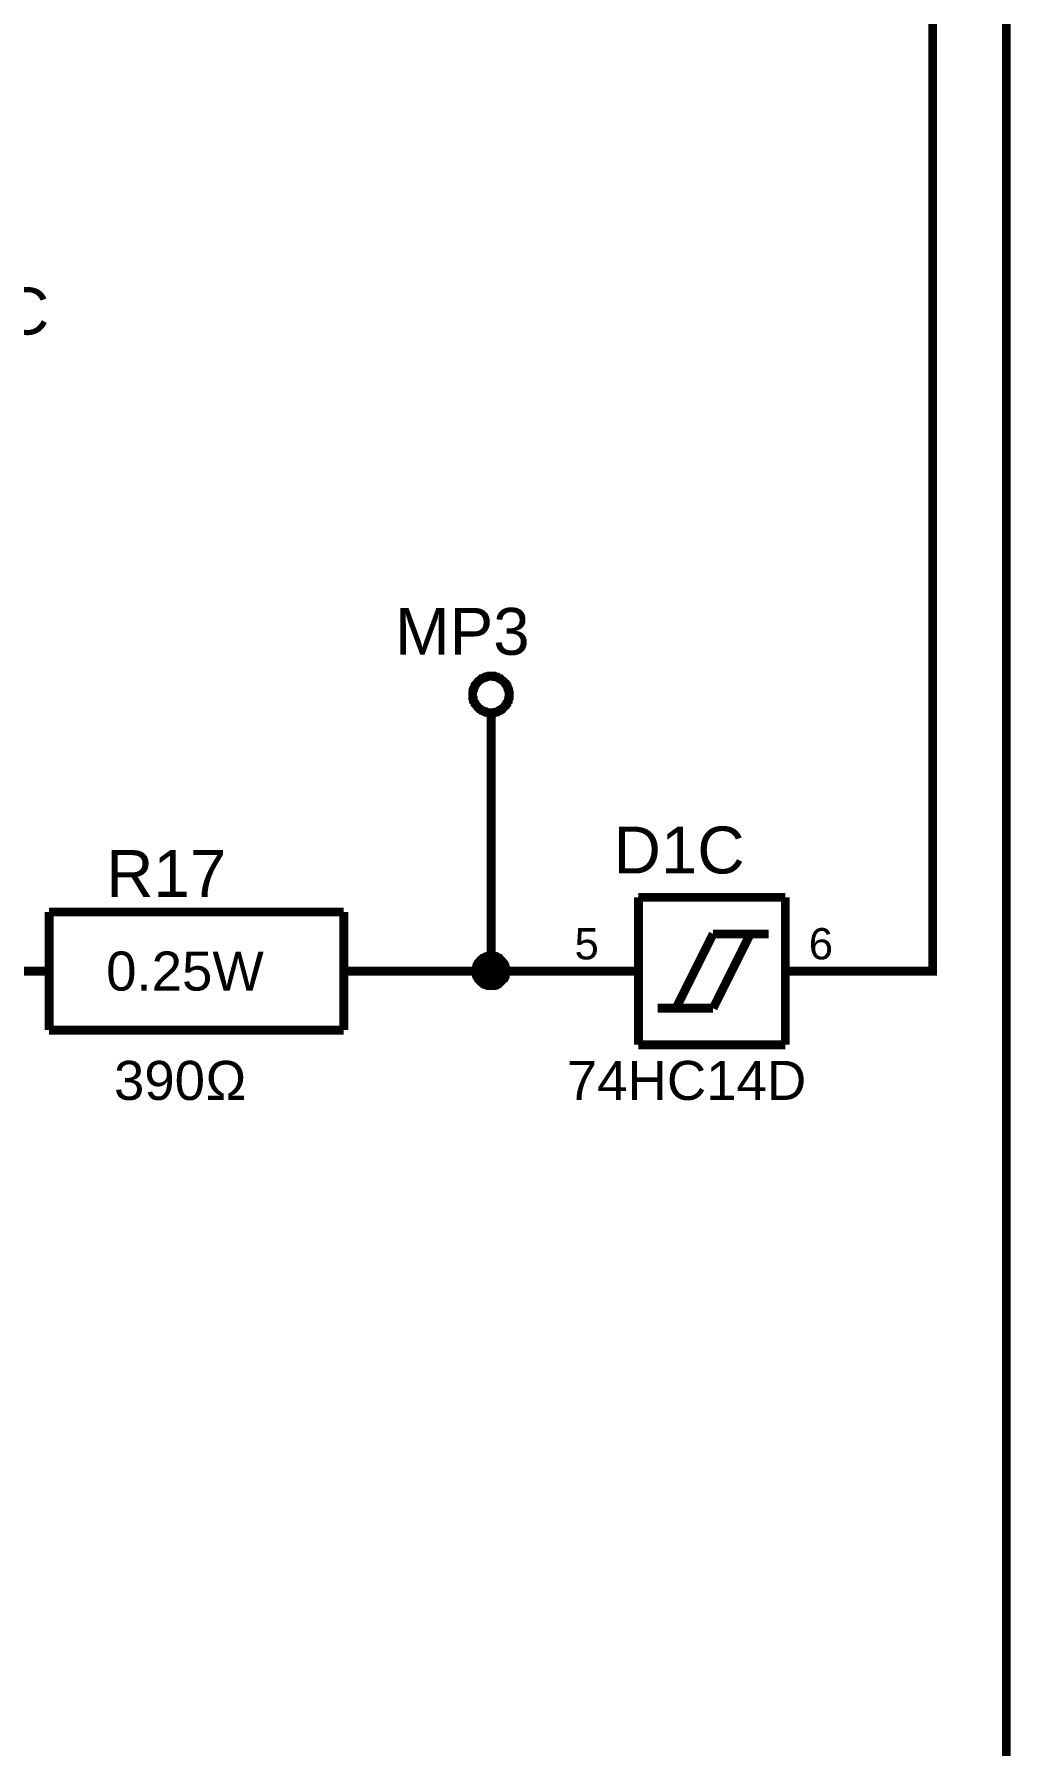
# Model space of a CAD drawing. Header units: millimetres. Extents: x -2024 to 917, y -725 to 13.
# Drawn here: x 419.1 to 452.2, y -607.6 to -549.5 of the extents above; entities that cross this region are included whole.
import ezdxf

# ---------------------------------------------------------------- set-up
doc = ezdxf.new("R2010")
doc.units = ezdxf.units.MM
doc.layers.add('Sheet', color=255, linetype='Continuous')
doc.styles.get("Standard").update_dxf_attribs({"font": 'arial.ttf'})

msp = doc.modelspace()

# ---------------------------------------------------------------- linework, layer by layer
at = {"layer": 'Sheet'}
for points, const_width in [([(447.085, -581.298), (449.584, -581.298), (449.584, -538.791)], 0.3), ([(447.085, -638.79), (452.083, -638.79), (452.083, -538.791)], 0.3), ([(433.976, -571.925), (433.976, -571.892), (433.976, -571.859), (433.976, -571.826), (433.993, -571.793), (433.993, -571.76), (434.009, -571.743), (434.009, -571.71), (434.026, -571.677), (434.043, -571.661), (434.059, -571.627), (434.059, -571.594), (434.076, -571.578), (434.109, -571.545), (434.125, -571.528), (434.142, -571.495), (434.158, -571.478), (434.175, -571.462), (434.208, -571.445), (434.225, -571.429), (434.258, -571.396), (434.274, -571.379), (434.307, -571.379), (434.34, -571.362), (434.357, -571.346), (434.39, -571.329), (434.423, -571.329), (434.44, -571.313), (434.473, -571.313), (434.506, -571.296), (434.539, -571.296), (434.572, -571.296), (434.605, -571.296)], 0.3), ([(434.605, -571.296), (434.572, -571.296), (434.539, -571.296), (434.506, -571.296), (434.473, -571.313), (434.44, -571.313), (434.423, -571.329), (434.39, -571.329), (434.357, -571.346), (434.34, -571.362), (434.307, -571.379), (434.274, -571.379), (434.258, -571.396), (434.225, -571.429), (434.208, -571.445), (434.175, -571.462), (434.158, -571.478), (434.142, -571.495), (434.125, -571.528), (434.109, -571.545), (434.076, -571.578), (434.059, -571.594), (434.059, -571.627), (434.043, -571.661), (434.026, -571.677), (434.009, -571.71), (434.009, -571.743), (433.993, -571.76), (433.993, -571.793), (433.976, -571.826), (433.976, -571.859), (433.976, -571.892), (433.976, -571.925)], 0.3), ([(434.605, -571.296), (434.638, -571.296), (434.671, -571.296), (434.705, -571.296), (434.721, -571.313), (434.754, -571.313), (434.787, -571.329), (434.82, -571.329), (434.837, -571.346), (434.87, -571.362), (434.887, -571.379), (434.92, -571.379), (434.936, -571.396), (434.969, -571.429), (434.986, -571.445), (435.019, -571.462), (435.036, -571.478), (435.052, -571.495), (435.069, -571.528), (435.102, -571.545), (435.118, -571.578), (435.135, -571.594), (435.135, -571.627), (435.151, -571.661), (435.168, -571.677), (435.185, -571.71), (435.185, -571.743), (435.201, -571.76), (435.201, -571.793), (435.218, -571.826), (435.218, -571.859), (435.218, -571.892), (435.218, -571.925)], 0.3), ([(435.218, -571.925), (435.218, -571.892), (435.218, -571.859), (435.218, -571.826), (435.201, -571.793), (435.201, -571.76), (435.185, -571.743), (435.185, -571.71), (435.168, -571.677), (435.151, -571.661), (435.135, -571.627), (435.135, -571.594), (435.118, -571.578), (435.102, -571.545), (435.069, -571.528), (435.052, -571.495), (435.036, -571.478), (435.019, -571.462), (434.986, -571.445), (434.969, -571.429), (434.936, -571.396), (434.92, -571.379), (434.887, -571.379), (434.87, -571.362), (434.837, -571.346), (434.82, -571.329), (434.787, -571.329), (434.754, -571.313), (434.721, -571.313), (434.705, -571.296), (434.671, -571.296), (434.638, -571.296), (434.605, -571.296)], 0.3), ([(434.605, -572.538), (434.572, -572.538), (434.539, -572.538), (434.506, -572.538), (434.473, -572.522), (434.44, -572.522), (434.423, -572.505), (434.39, -572.505), (434.357, -572.488), (434.34, -572.472), (434.307, -572.455), (434.274, -572.455), (434.258, -572.439), (434.225, -572.422), (434.208, -572.389), (434.175, -572.373), (434.158, -572.356), (434.142, -572.339), (434.125, -572.306), (434.109, -572.29), (434.076, -572.257), (434.059, -572.24), (434.059, -572.207), (434.043, -572.19), (434.026, -572.157), (434.009, -572.141), (434.009, -572.108), (433.993, -572.075), (433.993, -572.041), (433.976, -572.025), (433.976, -571.992), (433.976, -571.959), (433.976, -571.925)], 0.3), ([(433.976, -571.925), (433.976, -571.925)], 0.3), ([(433.976, -571.925), (433.976, -571.959), (433.976, -571.992), (433.976, -572.025), (433.993, -572.041), (433.993, -572.075), (434.009, -572.108), (434.009, -572.141), (434.026, -572.157), (434.043, -572.19), (434.059, -572.207), (434.059, -572.24), (434.076, -572.257), (434.109, -572.29), (434.125, -572.306), (434.142, -572.339), (434.158, -572.356), (434.175, -572.373), (434.208, -572.389), (434.225, -572.422), (434.258, -572.439), (434.274, -572.455), (434.307, -572.455), (434.34, -572.472), (434.357, -572.488), (434.39, -572.505), (434.423, -572.505), (434.44, -572.522), (434.473, -572.522), (434.506, -572.538), (434.539, -572.538), (434.572, -572.538), (434.605, -572.538)], 0.3), ([(435.218, -571.925), (435.218, -571.959), (435.218, -571.992), (435.218, -572.025), (435.201, -572.041), (435.201, -572.075), (435.185, -572.108), (435.185, -572.141), (435.168, -572.157), (435.151, -572.19), (435.135, -572.207), (435.135, -572.24), (435.118, -572.257), (435.102, -572.29), (435.069, -572.306), (435.052, -572.339), (435.036, -572.356), (435.019, -572.373), (434.986, -572.389), (434.969, -572.422), (434.936, -572.439), (434.92, -572.455), (434.887, -572.455), (434.87, -572.472), (434.837, -572.488), (434.82, -572.505), (434.787, -572.505), (434.754, -572.522), (434.721, -572.522), (434.705, -572.538), (434.671, -572.538), (434.638, -572.538), (434.605, -572.538)], 0.3), ([(434.605, -572.538), (434.638, -572.538), (434.671, -572.538), (434.705, -572.538), (434.721, -572.522), (434.754, -572.522), (434.787, -572.505), (434.82, -572.505), (434.837, -572.488), (434.87, -572.472), (434.887, -572.455), (434.92, -572.455), (434.936, -572.439), (434.969, -572.422), (434.986, -572.389), (435.019, -572.373), (435.036, -572.356), (435.052, -572.339), (435.069, -572.306), (435.102, -572.29), (435.118, -572.257), (435.135, -572.24), (435.135, -572.207), (435.151, -572.19), (435.168, -572.157), (435.185, -572.141), (435.185, -572.108), (435.201, -572.075), (435.201, -572.041), (435.218, -572.025), (435.218, -571.992), (435.218, -571.959), (435.218, -571.925)], 0.3), ([(435.218, -571.925), (435.218, -571.925), (435.218, -571.925), (435.218, -571.925), (435.218, -571.925), (435.218, -571.925), (435.218, -571.925), (435.218, -571.925), (435.218, -571.925), (435.218, -571.925), (435.218, -571.925), (435.218, -571.925), (435.218, -571.925), (435.218, -571.925), (435.218, -571.925), (435.218, -571.925), (435.218, -571.925), (435.218, -571.925), (435.218, -571.925), (435.218, -571.925), (435.218, -571.925), (435.218, -571.925), (435.218, -571.925), (435.218, -571.925), (435.218, -571.925), (435.218, -571.925), (435.218, -571.925), (435.218, -571.925), (435.218, -571.925), (435.218, -571.925), (435.218, -571.925), (435.218, -571.925), (435.218, -571.925)], 0.3), ([(435.218, -571.925), (435.218, -571.925)], 0.3), ([(434.605, -572.538), (434.605, -573.797)], 0.3), ([(434.605, -573.797), (434.605, -581.298)], 0.3), ([(439.604, -578.797), (444.586, -578.797)], 0.3), ([(439.604, -583.798), (439.604, -578.797)], 0.3), ([(444.586, -578.797), (444.586, -583.798)], 0.3), ([(419.61, -579.294), (419.61, -583.301)], 0.3), ([(419.61, -579.294), (429.607, -579.294)], 0.3), ([(429.607, -579.294), (429.607, -583.301)], 0.3), ([(440.878, -582.556), (442.136, -580.039)], 0.3), ([(442.136, -580.039), (444.023, -580.039)], 0.3), ([(442.136, -582.556), (443.394, -580.039)], 0.3), ([(419.61, -581.298), (417.111, -581.298)], 0.3), ([(429.607, -581.298), (432.106, -581.298)], 0.3), ([(432.106, -581.298), (434.605, -581.298), (437.104, -581.298)], 0.3), ([(434.092, -581.298), (434.092, -581.265), (434.092, -581.248), (434.092, -581.215), (434.109, -581.198), (434.109, -581.165), (434.109, -581.149), (434.125, -581.116), (434.125, -581.099), (434.142, -581.083), (434.158, -581.049), (434.175, -581.033), (434.175, -581.016), (434.191, -581), (434.208, -580.967), (434.225, -580.95), (434.241, -580.934), (434.258, -580.917), (434.274, -580.9), (434.307, -580.884), (434.324, -580.867), (434.34, -580.867), (434.357, -580.851), (434.39, -580.834), (434.407, -580.818), (434.423, -580.818), (434.456, -580.801), (434.473, -580.801), (434.506, -580.801), (434.522, -580.784), (434.556, -580.784), (434.572, -580.784), (434.605, -580.784)], 0.3), ([(434.092, -581.298), (434.092, -581.265), (434.092, -581.248), (434.092, -581.215), (434.109, -581.198), (434.109, -581.165), (434.109, -581.149), (434.125, -581.116), (434.125, -581.099), (434.142, -581.083), (434.158, -581.049), (434.175, -581.033), (434.175, -581.016), (434.191, -581), (434.208, -580.967), (434.225, -580.95), (434.241, -580.934), (434.258, -580.917), (434.274, -580.9), (434.307, -580.884), (434.324, -580.867), (434.34, -580.867), (434.357, -580.851), (434.39, -580.834), (434.407, -580.818), (434.423, -580.818), (434.456, -580.801), (434.473, -580.801), (434.506, -580.801), (434.522, -580.784), (434.556, -580.784), (434.572, -580.784), (434.605, -580.784)], 0.3), ([(434.092, -581.298), (434.092, -581.265), (434.092, -581.248), (434.092, -581.215), (434.109, -581.198), (434.109, -581.165), (434.109, -581.149), (434.125, -581.116), (434.125, -581.099), (434.142, -581.083), (434.158, -581.049), (434.175, -581.033), (434.175, -581.016), (434.191, -581), (434.208, -580.967), (434.225, -580.95), (434.241, -580.934), (434.258, -580.917), (434.274, -580.9), (434.307, -580.884), (434.324, -580.867), (434.34, -580.867), (434.357, -580.851), (434.39, -580.834), (434.407, -580.818), (434.423, -580.818), (434.456, -580.801), (434.473, -580.801), (434.506, -580.801), (434.522, -580.784), (434.556, -580.784), (434.572, -580.784), (434.605, -580.784)], 0.3), ([(434.092, -581.298), (434.092, -581.265), (434.092, -581.248), (434.092, -581.215), (434.109, -581.198), (434.109, -581.165), (434.109, -581.149), (434.125, -581.116), (434.125, -581.099), (434.142, -581.083), (434.158, -581.049), (434.175, -581.033), (434.175, -581.016), (434.191, -581), (434.208, -580.967), (434.225, -580.95), (434.241, -580.934), (434.258, -580.917), (434.274, -580.9), (434.307, -580.884), (434.324, -580.867), (434.34, -580.867), (434.357, -580.851), (434.39, -580.834), (434.407, -580.818), (434.423, -580.818), (434.456, -580.801), (434.473, -580.801), (434.506, -580.801), (434.522, -580.784), (434.556, -580.784), (434.572, -580.784), (434.605, -580.784)], 0.3), ([(434.605, -581.795), (434.572, -581.795), (434.556, -581.795), (434.522, -581.795), (434.506, -581.778), (434.473, -581.778), (434.456, -581.778), (434.423, -581.761), (434.407, -581.761), (434.39, -581.745), (434.357, -581.728), (434.34, -581.728), (434.324, -581.712), (434.307, -581.695), (434.274, -581.679), (434.258, -581.662), (434.241, -581.646), (434.225, -581.629), (434.208, -581.612), (434.191, -581.596), (434.175, -581.579), (434.175, -581.563), (434.158, -581.53), (434.142, -581.513), (434.125, -581.497), (434.125, -581.463), (434.109, -581.447), (434.109, -581.43), (434.109, -581.397), (434.092, -581.381), (434.092, -581.347), (434.092, -581.331), (434.092, -581.298)], 0.3), ([(434.092, -581.298), (434.092, -581.298)], 0.3), ([(434.605, -581.795), (434.572, -581.795), (434.556, -581.795), (434.522, -581.795), (434.506, -581.778), (434.473, -581.778), (434.456, -581.778), (434.423, -581.761), (434.407, -581.761), (434.39, -581.745), (434.357, -581.728), (434.34, -581.728), (434.324, -581.712), (434.307, -581.695), (434.274, -581.679), (434.258, -581.662), (434.241, -581.646), (434.225, -581.629), (434.208, -581.612), (434.191, -581.596), (434.175, -581.579), (434.175, -581.563), (434.158, -581.53), (434.142, -581.513), (434.125, -581.497), (434.125, -581.463), (434.109, -581.447), (434.109, -581.43), (434.109, -581.397), (434.092, -581.381), (434.092, -581.347), (434.092, -581.331), (434.092, -581.298)], 0.3), ([(434.092, -581.298), (434.092, -581.298)], 0.3), ([(434.605, -581.795), (434.572, -581.795), (434.556, -581.795), (434.522, -581.795), (434.506, -581.778), (434.473, -581.778), (434.456, -581.778), (434.423, -581.761), (434.407, -581.761), (434.39, -581.745), (434.357, -581.728), (434.34, -581.728), (434.324, -581.712), (434.307, -581.695), (434.274, -581.679), (434.258, -581.662), (434.241, -581.646), (434.225, -581.629), (434.208, -581.612), (434.191, -581.596), (434.175, -581.579), (434.175, -581.563), (434.158, -581.53), (434.142, -581.513), (434.125, -581.497), (434.125, -581.463), (434.109, -581.447), (434.109, -581.43), (434.109, -581.397), (434.092, -581.381), (434.092, -581.347), (434.092, -581.331), (434.092, -581.298)], 0.3), ([(434.092, -581.298), (434.092, -581.298)], 0.3), ([(434.605, -581.795), (434.572, -581.795), (434.556, -581.795), (434.522, -581.795), (434.506, -581.778), (434.473, -581.778), (434.456, -581.778), (434.423, -581.761), (434.407, -581.761), (434.39, -581.745), (434.357, -581.728), (434.34, -581.728), (434.324, -581.712), (434.307, -581.695), (434.274, -581.679), (434.258, -581.662), (434.241, -581.646), (434.225, -581.629), (434.208, -581.612), (434.191, -581.596), (434.175, -581.579), (434.175, -581.563), (434.158, -581.53), (434.142, -581.513), (434.125, -581.497), (434.125, -581.463), (434.109, -581.447), (434.109, -581.43), (434.109, -581.397), (434.092, -581.381), (434.092, -581.347), (434.092, -581.331), (434.092, -581.298)], 0.3), ([(434.092, -581.298), (434.092, -581.298)], 0.3), ([(434.092, -581.298), (434.092, -581.265), (434.092, -581.248), (434.092, -581.215), (434.109, -581.198), (434.109, -581.165), (434.109, -581.149), (434.125, -581.116), (434.125, -581.099), (434.142, -581.083), (434.158, -581.049), (434.175, -581.033), (434.175, -581.016), (434.191, -581), (434.208, -580.967), (434.225, -580.95), (434.241, -580.934), (434.258, -580.917), (434.274, -580.9), (434.307, -580.884), (434.324, -580.867), (434.34, -580.867), (434.357, -580.851), (434.39, -580.834), (434.407, -580.818), (434.423, -580.818), (434.456, -580.801), (434.473, -580.801), (434.506, -580.801), (434.522, -580.784), (434.556, -580.784), (434.572, -580.784), (434.605, -580.784)], 0.0991), ([(434.092, -581.298), (434.092, -581.265), (434.092, -581.248), (434.092, -581.215), (434.109, -581.198), (434.109, -581.165), (434.109, -581.149), (434.125, -581.116), (434.125, -581.099), (434.142, -581.083), (434.158, -581.049), (434.175, -581.033), (434.175, -581.016), (434.191, -581), (434.208, -580.967), (434.225, -580.95), (434.241, -580.934), (434.258, -580.917), (434.274, -580.9), (434.307, -580.884), (434.324, -580.867), (434.34, -580.867), (434.357, -580.851), (434.39, -580.834), (434.407, -580.818), (434.423, -580.818), (434.456, -580.801), (434.473, -580.801), (434.506, -580.801), (434.522, -580.784), (434.556, -580.784), (434.572, -580.784), (434.605, -580.784)], 0.0991), ([(434.092, -581.298), (434.092, -581.265), (434.092, -581.248), (434.092, -581.215), (434.109, -581.198), (434.109, -581.165), (434.109, -581.149), (434.125, -581.116), (434.125, -581.099), (434.142, -581.083), (434.158, -581.049), (434.175, -581.033), (434.175, -581.016), (434.191, -581), (434.208, -580.967), (434.225, -580.95), (434.241, -580.934), (434.258, -580.917), (434.274, -580.9), (434.307, -580.884), (434.324, -580.867), (434.34, -580.867), (434.357, -580.851), (434.39, -580.834), (434.407, -580.818), (434.423, -580.818), (434.456, -580.801), (434.473, -580.801), (434.506, -580.801), (434.522, -580.784), (434.556, -580.784), (434.572, -580.784), (434.605, -580.784)], 0.0991), ([(434.092, -581.298), (434.092, -581.265), (434.092, -581.248), (434.092, -581.215), (434.109, -581.198), (434.109, -581.165), (434.109, -581.149), (434.125, -581.116), (434.125, -581.099), (434.142, -581.083), (434.158, -581.049), (434.175, -581.033), (434.175, -581.016), (434.191, -581), (434.208, -580.967), (434.225, -580.95), (434.241, -580.934), (434.258, -580.917), (434.274, -580.9), (434.307, -580.884), (434.324, -580.867), (434.34, -580.867), (434.357, -580.851), (434.39, -580.834), (434.407, -580.818), (434.423, -580.818), (434.456, -580.801), (434.473, -580.801), (434.506, -580.801), (434.522, -580.784), (434.556, -580.784), (434.572, -580.784), (434.605, -580.784)], 0.0991), ([(434.605, -580.784), (434.605, -580.784)], 0.3), ([(434.605, -580.784), (434.638, -580.784), (434.655, -580.784), (434.688, -580.784), (434.705, -580.801), (434.738, -580.801), (434.754, -580.801), (434.771, -580.818), (434.804, -580.818), (434.82, -580.834), (434.837, -580.851), (434.87, -580.867), (434.887, -580.867), (434.903, -580.884), (434.92, -580.9), (434.936, -580.917), (434.953, -580.934), (434.969, -580.95), (434.986, -580.967), (435.002, -581), (435.019, -581.016), (435.036, -581.033), (435.036, -581.049), (435.052, -581.083), (435.069, -581.099), (435.069, -581.116), (435.085, -581.149), (435.085, -581.165), (435.085, -581.198), (435.102, -581.215), (435.102, -581.248), (435.102, -581.265), (435.102, -581.298)], 0.3), ([(434.605, -580.784), (434.605, -580.784)], 0.3), ([(434.605, -580.784), (434.638, -580.784), (434.655, -580.784), (434.688, -580.784), (434.705, -580.801), (434.738, -580.801), (434.754, -580.801), (434.771, -580.818), (434.804, -580.818), (434.82, -580.834), (434.837, -580.851), (434.87, -580.867), (434.887, -580.867), (434.903, -580.884), (434.92, -580.9), (434.936, -580.917), (434.953, -580.934), (434.969, -580.95), (434.986, -580.967), (435.002, -581), (435.019, -581.016), (435.036, -581.033), (435.036, -581.049), (435.052, -581.083), (435.069, -581.099), (435.069, -581.116), (435.085, -581.149), (435.085, -581.165), (435.085, -581.198), (435.102, -581.215), (435.102, -581.248), (435.102, -581.265), (435.102, -581.298)], 0.3), ([(434.605, -580.784), (434.605, -580.784)], 0.3), ([(434.605, -580.784), (434.638, -580.784), (434.655, -580.784), (434.688, -580.784), (434.705, -580.801), (434.738, -580.801), (434.754, -580.801), (434.771, -580.818), (434.804, -580.818), (434.82, -580.834), (434.837, -580.851), (434.87, -580.867), (434.887, -580.867), (434.903, -580.884), (434.92, -580.9), (434.936, -580.917), (434.953, -580.934), (434.969, -580.95), (434.986, -580.967), (435.002, -581), (435.019, -581.016), (435.036, -581.033), (435.036, -581.049), (435.052, -581.083), (435.069, -581.099), (435.069, -581.116), (435.085, -581.149), (435.085, -581.165), (435.085, -581.198), (435.102, -581.215), (435.102, -581.248), (435.102, -581.265), (435.102, -581.298)], 0.3), ([(434.605, -580.784), (434.605, -580.784)], 0.3), ([(434.605, -580.784), (434.638, -580.784), (434.655, -580.784), (434.688, -580.784), (434.705, -580.801), (434.738, -580.801), (434.754, -580.801), (434.771, -580.818), (434.804, -580.818), (434.82, -580.834), (434.837, -580.851), (434.87, -580.867), (434.887, -580.867), (434.903, -580.884), (434.92, -580.9), (434.936, -580.917), (434.953, -580.934), (434.969, -580.95), (434.986, -580.967), (435.002, -581), (435.019, -581.016), (435.036, -581.033), (435.036, -581.049), (435.052, -581.083), (435.069, -581.099), (435.069, -581.116), (435.085, -581.149), (435.085, -581.165), (435.085, -581.198), (435.102, -581.215), (435.102, -581.248), (435.102, -581.265), (435.102, -581.298)], 0.3), ([(435.102, -581.298), (435.102, -581.331), (435.102, -581.347), (435.102, -581.381), (435.085, -581.397), (435.085, -581.43), (435.085, -581.447), (435.069, -581.463), (435.069, -581.497), (435.052, -581.513), (435.036, -581.53), (435.036, -581.563), (435.019, -581.579), (435.002, -581.596), (434.986, -581.612), (434.969, -581.629), (434.953, -581.646), (434.936, -581.662), (434.92, -581.679), (434.903, -581.695), (434.887, -581.712), (434.87, -581.728), (434.837, -581.728), (434.82, -581.745), (434.804, -581.761), (434.771, -581.761), (434.754, -581.778), (434.738, -581.778), (434.705, -581.778), (434.688, -581.795), (434.655, -581.795), (434.638, -581.795), (434.605, -581.795)], 0.3), ([(435.102, -581.298), (435.102, -581.331), (435.102, -581.347), (435.102, -581.381), (435.085, -581.397), (435.085, -581.43), (435.085, -581.447), (435.069, -581.463), (435.069, -581.497), (435.052, -581.513), (435.036, -581.53), (435.036, -581.563), (435.019, -581.579), (435.002, -581.596), (434.986, -581.612), (434.969, -581.629), (434.953, -581.646), (434.936, -581.662), (434.92, -581.679), (434.903, -581.695), (434.887, -581.712), (434.87, -581.728), (434.837, -581.728), (434.82, -581.745), (434.804, -581.761), (434.771, -581.761), (434.754, -581.778), (434.738, -581.778), (434.705, -581.778), (434.688, -581.795), (434.655, -581.795), (434.638, -581.795), (434.605, -581.795)], 0.3), ([(435.102, -581.298), (435.102, -581.331), (435.102, -581.347), (435.102, -581.381), (435.085, -581.397), (435.085, -581.43), (435.085, -581.447), (435.069, -581.463), (435.069, -581.497), (435.052, -581.513), (435.036, -581.53), (435.036, -581.563), (435.019, -581.579), (435.002, -581.596), (434.986, -581.612), (434.969, -581.629), (434.953, -581.646), (434.936, -581.662), (434.92, -581.679), (434.903, -581.695), (434.887, -581.712), (434.87, -581.728), (434.837, -581.728), (434.82, -581.745), (434.804, -581.761), (434.771, -581.761), (434.754, -581.778), (434.738, -581.778), (434.705, -581.778), (434.688, -581.795), (434.655, -581.795), (434.638, -581.795), (434.605, -581.795)], 0.3), ([(435.102, -581.298), (435.102, -581.331), (435.102, -581.347), (435.102, -581.381), (435.085, -581.397), (435.085, -581.43), (435.085, -581.447), (435.069, -581.463), (435.069, -581.497), (435.052, -581.513), (435.036, -581.53), (435.036, -581.563), (435.019, -581.579), (435.002, -581.596), (434.986, -581.612), (434.969, -581.629), (434.953, -581.646), (434.936, -581.662), (434.92, -581.679), (434.903, -581.695), (434.887, -581.712), (434.87, -581.728), (434.837, -581.728), (434.82, -581.745), (434.804, -581.761), (434.771, -581.761), (434.754, -581.778), (434.738, -581.778), (434.705, -581.778), (434.688, -581.795), (434.655, -581.795), (434.638, -581.795), (434.605, -581.795)], 0.3), ([(434.605, -580.784), (434.605, -580.784)], 0.0991), ([(434.605, -580.784), (434.638, -580.784), (434.655, -580.784), (434.688, -580.784), (434.705, -580.801), (434.738, -580.801), (434.754, -580.801), (434.771, -580.818), (434.804, -580.818), (434.82, -580.834), (434.837, -580.851), (434.87, -580.867), (434.887, -580.867), (434.903, -580.884), (434.92, -580.9), (434.936, -580.917), (434.953, -580.934), (434.969, -580.95), (434.986, -580.967), (435.002, -581), (435.019, -581.016), (435.036, -581.033), (435.036, -581.049), (435.052, -581.083), (435.069, -581.099), (435.069, -581.116), (435.085, -581.149), (435.085, -581.165), (435.085, -581.198), (435.102, -581.215), (435.102, -581.248), (435.102, -581.265), (435.102, -581.298)], 0.0991), ([(434.605, -580.784), (434.605, -580.784)], 0.0991), ([(434.605, -580.784), (434.638, -580.784), (434.655, -580.784), (434.688, -580.784), (434.705, -580.801), (434.738, -580.801), (434.754, -580.801), (434.771, -580.818), (434.804, -580.818), (434.82, -580.834), (434.837, -580.851), (434.87, -580.867), (434.887, -580.867), (434.903, -580.884), (434.92, -580.9), (434.936, -580.917), (434.953, -580.934), (434.969, -580.95), (434.986, -580.967), (435.002, -581), (435.019, -581.016), (435.036, -581.033), (435.036, -581.049), (435.052, -581.083), (435.069, -581.099), (435.069, -581.116), (435.085, -581.149), (435.085, -581.165), (435.085, -581.198), (435.102, -581.215), (435.102, -581.248), (435.102, -581.265), (435.102, -581.298)], 0.0991), ([(434.605, -580.784), (434.605, -580.784)], 0.0991), ([(434.605, -580.784), (434.638, -580.784), (434.655, -580.784), (434.688, -580.784), (434.705, -580.801), (434.738, -580.801), (434.754, -580.801), (434.771, -580.818), (434.804, -580.818), (434.82, -580.834), (434.837, -580.851), (434.87, -580.867), (434.887, -580.867), (434.903, -580.884), (434.92, -580.9), (434.936, -580.917), (434.953, -580.934), (434.969, -580.95), (434.986, -580.967), (435.002, -581), (435.019, -581.016), (435.036, -581.033), (435.036, -581.049), (435.052, -581.083), (435.069, -581.099), (435.069, -581.116), (435.085, -581.149), (435.085, -581.165), (435.085, -581.198), (435.102, -581.215), (435.102, -581.248), (435.102, -581.265), (435.102, -581.298)], 0.0991), ([(434.605, -580.784), (434.605, -580.784)], 0.0991), ([(434.605, -580.784), (434.638, -580.784), (434.655, -580.784), (434.688, -580.784), (434.705, -580.801), (434.738, -580.801), (434.754, -580.801), (434.771, -580.818), (434.804, -580.818), (434.82, -580.834), (434.837, -580.851), (434.87, -580.867), (434.887, -580.867), (434.903, -580.884), (434.92, -580.9), (434.936, -580.917), (434.953, -580.934), (434.969, -580.95), (434.986, -580.967), (435.002, -581), (435.019, -581.016), (435.036, -581.033), (435.036, -581.049), (435.052, -581.083), (435.069, -581.099), (435.069, -581.116), (435.085, -581.149), (435.085, -581.165), (435.085, -581.198), (435.102, -581.215), (435.102, -581.248), (435.102, -581.265), (435.102, -581.298)], 0.0991), ([(435.102, -581.298), (435.102, -581.298), (435.102, -581.298), (435.102, -581.298), (435.102, -581.298), (435.102, -581.298), (435.102, -581.298), (435.102, -581.298), (435.102, -581.298), (435.102, -581.298), (435.102, -581.298), (435.102, -581.298), (435.102, -581.298), (435.102, -581.298), (435.102, -581.298), (435.102, -581.298), (435.102, -581.298), (435.102, -581.298), (435.102, -581.298), (435.102, -581.298), (435.102, -581.298), (435.102, -581.298), (435.102, -581.298), (435.102, -581.298), (435.102, -581.298), (435.102, -581.298), (435.102, -581.298), (435.102, -581.298), (435.102, -581.298), (435.102, -581.298), (435.102, -581.298), (435.102, -581.298), (435.102, -581.298)], 0.3), ([(435.102, -581.298), (435.102, -581.298)], 0.3), ([(435.102, -581.298), (435.102, -581.298), (435.102, -581.298), (435.102, -581.298), (435.102, -581.298), (435.102, -581.298), (435.102, -581.298), (435.102, -581.298), (435.102, -581.298), (435.102, -581.298), (435.102, -581.298), (435.102, -581.298), (435.102, -581.298), (435.102, -581.298), (435.102, -581.298), (435.102, -581.298), (435.102, -581.298), (435.102, -581.298), (435.102, -581.298), (435.102, -581.298), (435.102, -581.298), (435.102, -581.298), (435.102, -581.298), (435.102, -581.298), (435.102, -581.298), (435.102, -581.298), (435.102, -581.298), (435.102, -581.298), (435.102, -581.298), (435.102, -581.298), (435.102, -581.298), (435.102, -581.298), (435.102, -581.298)], 0.3), ([(435.102, -581.298), (435.102, -581.298)], 0.3), ([(435.102, -581.298), (435.102, -581.298), (435.102, -581.298), (435.102, -581.298), (435.102, -581.298), (435.102, -581.298), (435.102, -581.298), (435.102, -581.298), (435.102, -581.298), (435.102, -581.298), (435.102, -581.298), (435.102, -581.298), (435.102, -581.298), (435.102, -581.298), (435.102, -581.298), (435.102, -581.298), (435.102, -581.298), (435.102, -581.298), (435.102, -581.298), (435.102, -581.298), (435.102, -581.298), (435.102, -581.298), (435.102, -581.298), (435.102, -581.298), (435.102, -581.298), (435.102, -581.298), (435.102, -581.298), (435.102, -581.298), (435.102, -581.298), (435.102, -581.298), (435.102, -581.298), (435.102, -581.298), (435.102, -581.298)], 0.3), ([(435.102, -581.298), (435.102, -581.298)], 0.3), ([(435.102, -581.298), (435.102, -581.298), (435.102, -581.298), (435.102, -581.298), (435.102, -581.298), (435.102, -581.298), (435.102, -581.298), (435.102, -581.298), (435.102, -581.298), (435.102, -581.298), (435.102, -581.298), (435.102, -581.298), (435.102, -581.298), (435.102, -581.298), (435.102, -581.298), (435.102, -581.298), (435.102, -581.298), (435.102, -581.298), (435.102, -581.298), (435.102, -581.298), (435.102, -581.298), (435.102, -581.298), (435.102, -581.298), (435.102, -581.298), (435.102, -581.298), (435.102, -581.298), (435.102, -581.298), (435.102, -581.298), (435.102, -581.298), (435.102, -581.298), (435.102, -581.298), (435.102, -581.298), (435.102, -581.298)], 0.3), ([(435.102, -581.298), (435.102, -581.298)], 0.3), ([(439.604, -581.298), (437.104, -581.298)], 0.3), ([(444.586, -581.298), (447.085, -581.298)], 0.3), ([(434.605, -581.795), (434.572, -581.795), (434.556, -581.795), (434.522, -581.795), (434.506, -581.778), (434.473, -581.778), (434.456, -581.778), (434.423, -581.761), (434.407, -581.761), (434.39, -581.745), (434.357, -581.728), (434.34, -581.728), (434.324, -581.712), (434.307, -581.695), (434.274, -581.679), (434.258, -581.662), (434.241, -581.646), (434.225, -581.629), (434.208, -581.612), (434.191, -581.596), (434.175, -581.579), (434.175, -581.563), (434.158, -581.53), (434.142, -581.513), (434.125, -581.497), (434.125, -581.463), (434.109, -581.447), (434.109, -581.43), (434.109, -581.397), (434.092, -581.381), (434.092, -581.347), (434.092, -581.331), (434.092, -581.298)], 0.0991), ([(434.092, -581.298), (434.092, -581.298)], 0.0991), ([(434.605, -581.795), (434.572, -581.795), (434.556, -581.795), (434.522, -581.795), (434.506, -581.778), (434.473, -581.778), (434.456, -581.778), (434.423, -581.761), (434.407, -581.761), (434.39, -581.745), (434.357, -581.728), (434.34, -581.728), (434.324, -581.712), (434.307, -581.695), (434.274, -581.679), (434.258, -581.662), (434.241, -581.646), (434.225, -581.629), (434.208, -581.612), (434.191, -581.596), (434.175, -581.579), (434.175, -581.563), (434.158, -581.53), (434.142, -581.513), (434.125, -581.497), (434.125, -581.463), (434.109, -581.447), (434.109, -581.43), (434.109, -581.397), (434.092, -581.381), (434.092, -581.347), (434.092, -581.331), (434.092, -581.298)], 0.0991), ([(434.092, -581.298), (434.092, -581.298)], 0.0991), ([(434.605, -581.795), (434.572, -581.795), (434.556, -581.795), (434.522, -581.795), (434.506, -581.778), (434.473, -581.778), (434.456, -581.778), (434.423, -581.761), (434.407, -581.761), (434.39, -581.745), (434.357, -581.728), (434.34, -581.728), (434.324, -581.712), (434.307, -581.695), (434.274, -581.679), (434.258, -581.662), (434.241, -581.646), (434.225, -581.629), (434.208, -581.612), (434.191, -581.596), (434.175, -581.579), (434.175, -581.563), (434.158, -581.53), (434.142, -581.513), (434.125, -581.497), (434.125, -581.463), (434.109, -581.447), (434.109, -581.43), (434.109, -581.397), (434.092, -581.381), (434.092, -581.347), (434.092, -581.331), (434.092, -581.298)], 0.0991), ([(434.092, -581.298), (434.092, -581.298)], 0.0991), ([(434.605, -581.795), (434.572, -581.795), (434.556, -581.795), (434.522, -581.795), (434.506, -581.778), (434.473, -581.778), (434.456, -581.778), (434.423, -581.761), (434.407, -581.761), (434.39, -581.745), (434.357, -581.728), (434.34, -581.728), (434.324, -581.712), (434.307, -581.695), (434.274, -581.679), (434.258, -581.662), (434.241, -581.646), (434.225, -581.629), (434.208, -581.612), (434.191, -581.596), (434.175, -581.579), (434.175, -581.563), (434.158, -581.53), (434.142, -581.513), (434.125, -581.497), (434.125, -581.463), (434.109, -581.447), (434.109, -581.43), (434.109, -581.397), (434.092, -581.381), (434.092, -581.347), (434.092, -581.331), (434.092, -581.298)], 0.0991), ([(434.092, -581.298), (434.092, -581.298)], 0.0991), ([(435.102, -581.298), (435.102, -581.331), (435.102, -581.347), (435.102, -581.381), (435.085, -581.397), (435.085, -581.43), (435.085, -581.447), (435.069, -581.463), (435.069, -581.497), (435.052, -581.513), (435.036, -581.53), (435.036, -581.563), (435.019, -581.579), (435.002, -581.596), (434.986, -581.612), (434.969, -581.629), (434.953, -581.646), (434.936, -581.662), (434.92, -581.679), (434.903, -581.695), (434.887, -581.712), (434.87, -581.728), (434.837, -581.728), (434.82, -581.745), (434.804, -581.761), (434.771, -581.761), (434.754, -581.778), (434.738, -581.778), (434.705, -581.778), (434.688, -581.795), (434.655, -581.795), (434.638, -581.795), (434.605, -581.795)], 0.0991), ([(435.102, -581.298), (435.102, -581.331), (435.102, -581.347), (435.102, -581.381), (435.085, -581.397), (435.085, -581.43), (435.085, -581.447), (435.069, -581.463), (435.069, -581.497), (435.052, -581.513), (435.036, -581.53), (435.036, -581.563), (435.019, -581.579), (435.002, -581.596), (434.986, -581.612), (434.969, -581.629), (434.953, -581.646), (434.936, -581.662), (434.92, -581.679), (434.903, -581.695), (434.887, -581.712), (434.87, -581.728), (434.837, -581.728), (434.82, -581.745), (434.804, -581.761), (434.771, -581.761), (434.754, -581.778), (434.738, -581.778), (434.705, -581.778), (434.688, -581.795), (434.655, -581.795), (434.638, -581.795), (434.605, -581.795)], 0.0991), ([(435.102, -581.298), (435.102, -581.331), (435.102, -581.347), (435.102, -581.381), (435.085, -581.397), (435.085, -581.43), (435.085, -581.447), (435.069, -581.463), (435.069, -581.497), (435.052, -581.513), (435.036, -581.53), (435.036, -581.563), (435.019, -581.579), (435.002, -581.596), (434.986, -581.612), (434.969, -581.629), (434.953, -581.646), (434.936, -581.662), (434.92, -581.679), (434.903, -581.695), (434.887, -581.712), (434.87, -581.728), (434.837, -581.728), (434.82, -581.745), (434.804, -581.761), (434.771, -581.761), (434.754, -581.778), (434.738, -581.778), (434.705, -581.778), (434.688, -581.795), (434.655, -581.795), (434.638, -581.795), (434.605, -581.795)], 0.0991), ([(435.102, -581.298), (435.102, -581.331), (435.102, -581.347), (435.102, -581.381), (435.085, -581.397), (435.085, -581.43), (435.085, -581.447), (435.069, -581.463), (435.069, -581.497), (435.052, -581.513), (435.036, -581.53), (435.036, -581.563), (435.019, -581.579), (435.002, -581.596), (434.986, -581.612), (434.969, -581.629), (434.953, -581.646), (434.936, -581.662), (434.92, -581.679), (434.903, -581.695), (434.887, -581.712), (434.87, -581.728), (434.837, -581.728), (434.82, -581.745), (434.804, -581.761), (434.771, -581.761), (434.754, -581.778), (434.738, -581.778), (434.705, -581.778), (434.688, -581.795), (434.655, -581.795), (434.638, -581.795), (434.605, -581.795)], 0.0991), ([(435.102, -581.298), (435.102, -581.298), (435.102, -581.298), (435.102, -581.298), (435.102, -581.298), (435.102, -581.298), (435.102, -581.298), (435.102, -581.298), (435.102, -581.298), (435.102, -581.298), (435.102, -581.298), (435.102, -581.298), (435.102, -581.298), (435.102, -581.298), (435.102, -581.298), (435.102, -581.298), (435.102, -581.298), (435.102, -581.298), (435.102, -581.298), (435.102, -581.298), (435.102, -581.298), (435.102, -581.298), (435.102, -581.298), (435.102, -581.298), (435.102, -581.298), (435.102, -581.298), (435.102, -581.298), (435.102, -581.298), (435.102, -581.298), (435.102, -581.298), (435.102, -581.298), (435.102, -581.298), (435.102, -581.298)], 0.0991), ([(435.102, -581.298), (435.102, -581.298)], 0.0991), ([(435.102, -581.298), (435.102, -581.298), (435.102, -581.298), (435.102, -581.298), (435.102, -581.298), (435.102, -581.298), (435.102, -581.298), (435.102, -581.298), (435.102, -581.298), (435.102, -581.298), (435.102, -581.298), (435.102, -581.298), (435.102, -581.298), (435.102, -581.298), (435.102, -581.298), (435.102, -581.298), (435.102, -581.298), (435.102, -581.298), (435.102, -581.298), (435.102, -581.298), (435.102, -581.298), (435.102, -581.298), (435.102, -581.298), (435.102, -581.298), (435.102, -581.298), (435.102, -581.298), (435.102, -581.298), (435.102, -581.298), (435.102, -581.298), (435.102, -581.298), (435.102, -581.298), (435.102, -581.298), (435.102, -581.298)], 0.0991), ([(435.102, -581.298), (435.102, -581.298)], 0.0991), ([(435.102, -581.298), (435.102, -581.298), (435.102, -581.298), (435.102, -581.298), (435.102, -581.298), (435.102, -581.298), (435.102, -581.298), (435.102, -581.298), (435.102, -581.298), (435.102, -581.298), (435.102, -581.298), (435.102, -581.298), (435.102, -581.298), (435.102, -581.298), (435.102, -581.298), (435.102, -581.298), (435.102, -581.298), (435.102, -581.298), (435.102, -581.298), (435.102, -581.298), (435.102, -581.298), (435.102, -581.298), (435.102, -581.298), (435.102, -581.298), (435.102, -581.298), (435.102, -581.298), (435.102, -581.298), (435.102, -581.298), (435.102, -581.298), (435.102, -581.298), (435.102, -581.298), (435.102, -581.298), (435.102, -581.298)], 0.0991), ([(435.102, -581.298), (435.102, -581.298)], 0.0991), ([(435.102, -581.298), (435.102, -581.298), (435.102, -581.298), (435.102, -581.298), (435.102, -581.298), (435.102, -581.298), (435.102, -581.298), (435.102, -581.298), (435.102, -581.298), (435.102, -581.298), (435.102, -581.298), (435.102, -581.298), (435.102, -581.298), (435.102, -581.298), (435.102, -581.298), (435.102, -581.298), (435.102, -581.298), (435.102, -581.298), (435.102, -581.298), (435.102, -581.298), (435.102, -581.298), (435.102, -581.298), (435.102, -581.298), (435.102, -581.298), (435.102, -581.298), (435.102, -581.298), (435.102, -581.298), (435.102, -581.298), (435.102, -581.298), (435.102, -581.298), (435.102, -581.298), (435.102, -581.298), (435.102, -581.298)], 0.0991), ([(435.102, -581.298), (435.102, -581.298)], 0.0991), ([(440.249, -582.556), (442.136, -582.556)], 0.3), ([(419.61, -583.301), (429.607, -583.301)], 0.3), ([(444.586, -583.798), (439.604, -583.798)], 0.3)]:
    msp.add_lwpolyline(points, dxfattribs=dict(at, const_width=const_width))
at = {"layer": 'Sheet', "const_width": 0.508}
msp.add_lwpolyline([(434.332, -581.286, 1), (434.84, -581.286, 1)], format="xyb", close=True, dxfattribs=at)

# ---------------------------------------------------------------- texts
at = {"layer": 'Sheet'}
for s, height, p in [('VCC', 1.5897, (414.926, -559.705)), ('MP3', 1.5897, (431.345, -570.568)), ('D1C', 1.5897, (438.76, -577.986)), ('R17', 1.5897, (421.546, -578.781)), ('5', 1.06, (437.435, -580.9)), ('6', 1.06, (445.38, -580.9)), ('0.25W', 1.3247, (421.546, -581.96)), ('390Ω', 1.3247, (421.811, -585.669)), ('74HC14D', 1.3247, (437.171, -585.669))]:
    msp.add_text(s, height=height, dxfattribs=at).set_placement(p)

doc.saveas('drawing.dxf')
